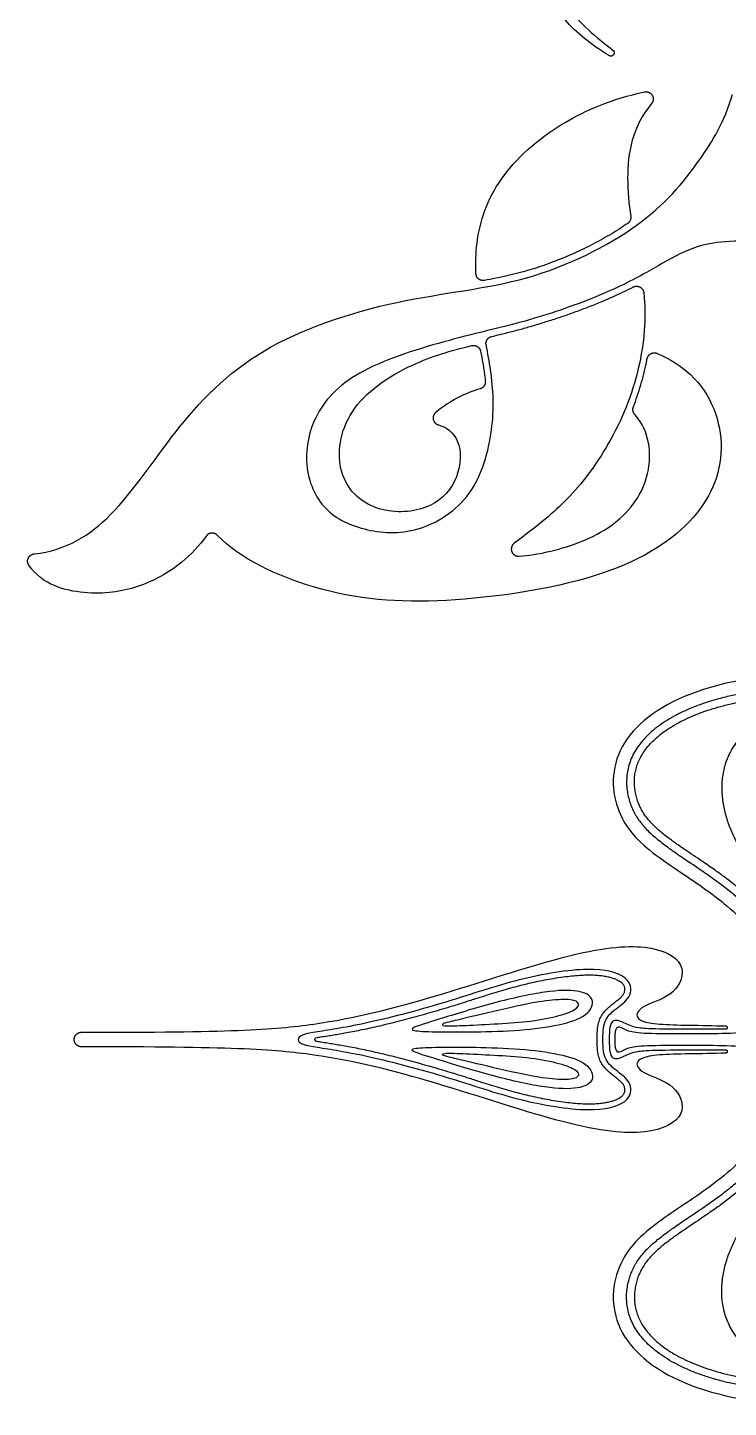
# Model space of a CAD drawing. Header units: millimetres. Extents: x -135 to 7155, y -215 to 2165.
# Drawn here: x -134.7 to -101.3, y -27.6 to 38 of the extents above; entities that cross this region are included whole.
import ezdxf

# ---------------------------------------------------------------- set-up
doc = ezdxf.new("R2010")
doc.units = ezdxf.units.MM
doc.header["$MEASUREMENT"] = 0
doc.layers.add('Default', color=18, linetype='Continuous')

msp = doc.modelspace()

# ---------------------------------------------------------------- linework, layer by layer
at = {"layer": 'Default', "color": 5}
for points, knots in [([(-107, 36.665), (-107.878, 37.207), (-109.236, 38.306), (-110.407, 40.305), (-110.195, 42.736), (-108.475, 44.548), (-104.632, 45.21), (-102.197, 45.017), (-100.949, 45.092), (-100.675, 45.124)], [10754.856844, 10754.856844, 10754.856844, 10754.856844, 10766.307316, 10778.020532, 10789.733748, 10801.446964, 10813.16018, 10824.873396, 10828.323854, 10828.323854, 10828.323854, 10828.323854]), ([(-98.974, 42.971), (-99.567, 42.929), (-101.331, 42.941), (-104.226, 43.527), (-107.123, 43.881), (-109.17, 42.78), (-109.67, 40.689), (-109.07, 39.023), (-108.194, 38.049), (-107.365, 37.345), (-106.818, 36.929)], [10676.231469, 10676.231469, 10676.231469, 10676.231469, 10681.890419, 10692.118549, 10702.34668, 10712.574811, 10722.802941, 10733.031072, 10743.259202, 10752.993996, 10752.993996, 10752.993996, 10752.993996]), ([(-134.354, 12.957), (-132.795, 13.128), (-130.397, 14.699), (-127.804, 18.792), (-123.912, 22.927), (-116.923, 25.23), (-110.832, 25.71), (-105.213, 28.532), (-102.83, 31.358), (-101.516, 33.507), (-101.123, 34.812)], [14077.718039, 14077.718039, 14077.718039, 14077.718039, 14106.010244, 14138.446474, 14170.882704, 14203.318934, 14235.755164, 14268.191395, 14300.627625, 14325.027613, 14325.027613, 14325.027613, 14325.027613]), ([(-113.333, 26.295), (-113.349, 26.778), (-113.305, 28.351), (-112.45, 30.819), (-109.702, 33.368), (-106.881, 34.605), (-105.311, 34.937)], [929.552979, 929.552979, 929.552979, 929.552979, 938.052684, 957.071199, 976.089714, 990.161655, 990.161655, 990.161655, 990.161655]), ([(-104.977, 34.38), (-105.907, 33.278), (-106.228, 31.351), (-106.054, 29.599), (-105.967, 29.016)], [853.531449, 853.531449, 853.531449, 853.531449, 871.343487, 880.821473, 880.821473, 880.821473, 880.821473]), ([(-106.112, 28.683), (-106.231, 28.601), (-106.482, 28.434), (-107.019, 28.1), (-107.747, 27.693), (-108.674, 27.243), (-109.649, 26.838), (-110.46, 26.56), (-111.028, 26.394), (-111.428, 26.287), (-112.039, 26.14), (-112.568, 26.035), (-112.928, 25.969)], [883.050683, 883.050683, 883.050683, 883.050683, 885.571506, 888.327926, 894.105724, 900.15264, 906.346254, 912.564978, 915.128718, 916.690112, 919.819754, 926.118589, 926.118589, 926.118589, 926.118589]), ([(-100.794, 27.833), (-102.119, 27.833), (-103.512, 27.367), (-104.973, 26.461), (-107.238, 25.267), (-110.942, 23.977), (-113.753, 23.388), (-118.648, 21.975), (-120.977, 20.02), (-121.648, 17.29), (-120.755, 15.018), (-118.744, 14.006), (-116.109, 13.835), (-113.337, 15.58), (-112.419, 18.96), (-112.517, 21.195), (-112.768, 22.499), (-112.848, 22.901)], [13348.709207, 13348.709207, 13348.709207, 13348.709207, 13367.727722, 13386.746237, 13405.764751, 13424.783266, 13443.801781, 13462.820295, 13481.83881, 13500.857325, 13519.875839, 13538.894354, 13557.912869, 13576.931383, 13595.949898, 13614.968413, 13623.188522, 13623.188522, 13623.188522, 13623.188522]), ([(-112.592, 23.301), (-112.486, 23.327), (-112.188, 23.4), (-111.697, 23.521), (-111.214, 23.648), (-110.823, 23.756), (-110.418, 23.873), (-109.903, 24.032), (-109.279, 24.237), (-108.656, 24.455), (-108.051, 24.68), (-107.307, 24.974), (-106.621, 25.275), (-106.087, 25.535), (-105.892, 25.633), (-105.846, 25.657)], [13626.245703, 13626.245703, 13626.245703, 13626.245703, 13628.161936, 13631.605786, 13635.086871, 13636.879529, 13638.698749, 13642.455657, 13646.302279, 13650.177122, 13653.976047, 13657.597557, 13664.145022, 13667.07082, 13667.970094, 13667.970094, 13667.970094, 13667.970094]), ([(-105.348, 25.385), (-105.288, 24.793), (-105.247, 23.146), (-106.008, 19.846), (-107.996, 16.512), (-109.715, 14.821), (-110.968, 13.87), (-111.51, 13.466)], [13671.853863, 13671.853863, 13671.853863, 13671.853863, 13683.847351, 13705.651576, 13727.455801, 13749.260026, 13762.849438, 13762.849438, 13762.849438, 13762.849438]), ([(-104.711, 22.499), (-104.106, 22.234), (-102.351, 21.148), (-101.172, 17.921), (-102.704, 14.34), (-107.115, 11.663), (-115.101, 10.48), (-120.538, 10.889), (-124.561, 12.721), (-125.637, 13.844)], [13865.331365, 13865.331365, 13865.331365, 13865.331365, 13875.712623, 13899.108482, 13922.50434, 13945.900199, 13969.296057, 13992.691916, 14011.630913, 14011.630913, 14011.630913, 14011.630913]), ([(-115.116, 19.095), (-115.077, 19.085), (-114.638, 18.945), (-113.94, 18.303), (-114.159, 16.314), (-115.54, 14.96), (-118.214, 14.841), (-120.102, 16.61), (-119.666, 19.899), (-116.806, 21.913), (-114.527, 22.646), (-113.521, 22.868)], [889.789537, 889.789537, 889.789537, 889.789537, 892.033242, 915.4291, 938.824958, 962.220816, 985.616675, 1009.012533, 1032.408391, 1055.804249, 1071.923908, 1071.923908, 1071.923908, 1071.923908]), ([(-113.11, 22.598), (-113.101, 22.555), (-113.055, 22.314), (-112.994, 21.979), (-112.935, 21.594), (-112.905, 21.362), (-112.89, 21.226), (-112.885, 21.18)], [1075.113972, 1075.113972, 1075.113972, 1075.113972, 1075.880812, 1079.394359, 1081.079515, 1082.675887, 1083.478072, 1083.478072, 1083.478072, 1083.478072]), ([(-105.844, 19.954), (-105.712, 20.296), (-105.535, 20.818), (-105.342, 21.526), (-105.246, 21.945), (-105.198, 22.186), (-105.186, 22.249)], [13847.81937, 13847.81937, 13847.81937, 13847.81937, 13854.223688, 13857.449741, 13860.631493, 13861.745395, 13861.745395, 13861.745395, 13861.745395]), ([(-111.276, 12.848), (-110.803, 12.888), (-109.393, 13.123), (-106.884, 13.99), (-104.92, 16.273), (-105, 18.603), (-105.681, 19.491), (-105.78, 19.601)], [13768.019946, 13768.019946, 13768.019946, 13768.019946, 13777.148119, 13798.885085, 13820.622052, 13842.359018, 13845.621425, 13845.621425, 13845.621425, 13845.621425]), ([(-126.167, 13.803), (-126.481, 13.351), (-127.486, 12.299), (-129.374, 11.283), (-131.768, 10.914), (-133.937, 11.477), (-134.597, 12.419)], [14015.170318, 14015.170318, 14015.170318, 14015.170318, 14026.202089, 14042.375418, 14058.548748, 14073.572081, 14073.572081, 14073.572081, 14073.572081]), ([(-93.258, 6.369), (-93.292, 6.374), (-93.898, 6.46), (-95.047, 6.588), (-96.687, 6.666), (-98.248, 6.632), (-99.498, 6.513), (-100.422, 6.369), (-101.07, 6.242), (-101.689, 6.094), (-102.304, 5.916), (-102.878, 5.715), (-103.409, 5.494), (-103.891, 5.254), (-104.326, 4.997), (-104.713, 4.725), (-105.053, 4.441), (-105.345, 4.148), (-105.591, 3.847), (-105.791, 3.542), (-105.947, 3.232), (-106.059, 2.918), (-106.131, 2.601), (-106.167, 2.281), (-106.167, 1.961), (-106.134, 1.645), (-106.071, 1.337), (-105.979, 1.04), (-105.881, 0.805), (-105.79, 0.626), (-105.692, 0.455), (-105.555, 0.25), (-105.368, 0.017), (-105.159, -0.207), (-104.932, -0.422), (-104.686, -0.63), (-104.425, -0.834), (-104.198, -1), (-103.975, -1.159), (-103.631, -1.399), (-103.112, -1.748), (-102.477, -2.177), (-101.96, -2.541), (-101.567, -2.834), (-101.177, -3.139), (-100.704, -3.538), (-100.166, -4.043), (-99.748, -4.488), (-99.439, -4.857), (-99.155, -5.224), (-98.86, -5.658), (-98.555, -6.183), (-98.346, -6.61), (-98.199, -6.966), (-98.131, -7.151), (-98.099, -7.248), (-98.095, -7.26)], [1429.303579, 1429.303579, 1429.303579, 1429.303579, 1429.852256, 1439.185582, 1447.967929, 1456.35226, 1464.38889, 1468.229493, 1471.455745, 1475.058402, 1478.502627, 1481.786489, 1484.881638, 1487.77486, 1490.488738, 1493.030032, 1495.407065, 1497.629482, 1499.710004, 1501.671233, 1503.524741, 1505.297718, 1507.039599, 1508.772044, 1510.494203, 1512.19988, 1513.891106, 1515.566114, 1517.206534, 1518.009847, 1518.800161, 1520.386417, 1521.991272, 1523.630867, 1525.314455, 1527.04579, 1528.831565, 1530.661672, 1531.591824, 1533.259975, 1537.431008, 1541.693384, 1545.635451, 1547.63159, 1549.623393, 1553.624968, 1557.614986, 1561.546336, 1563.482603, 1565.375588, 1569.04134, 1571.941845, 1575.187459, 1576.707793, 1578.16179, 1578.366038, 1578.366038, 1578.366038, 1578.366038]), ([(-99.193, -4.574), (-99.265, -4.486), (-99.488, -4.222), (-99.886, -3.799), (-100.498, -3.22), (-101.057, -2.756), (-101.597, -2.346), (-102.036, -2.031), (-102.653, -1.608), (-103.23, -1.222), (-103.661, -0.925), (-103.89, -0.764), (-104.091, -0.619), (-104.311, -0.453), (-104.536, -0.272), (-104.808, -0.033), (-105.053, 0.216), (-105.262, 0.48), (-105.397, 0.683), (-105.511, 0.89), (-105.607, 1.109), (-105.685, 1.339), (-105.746, 1.587), (-105.784, 1.841), (-105.798, 2.099), (-105.787, 2.357), (-105.749, 2.614), (-105.695, 2.824), (-105.638, 2.989), (-105.569, 3.156), (-105.461, 3.367), (-105.297, 3.617), (-105.096, 3.867), (-104.855, 4.116), (-104.574, 4.36), (-104.253, 4.598), (-103.891, 4.826), (-103.488, 5.043), (-103.044, 5.247), (-102.559, 5.436), (-102.036, 5.609), (-101.482, 5.763), (-100.715, 5.941), (-99.697, 6.115), (-98.62, 6.224), (-97.935, 6.259), (-97.688, 6.267)], [1003.797907, 1003.797907, 1003.797907, 1003.797907, 1005.63125, 1009.381856, 1013.175409, 1019.224446, 1021.103559, 1024.126593, 1027.957477, 1033.177313, 1035.328029, 1036.415013, 1037.708029, 1039.320362, 1040.873122, 1042.363027, 1045.169609, 1046.49857, 1047.797677, 1049.108881, 1050.30539, 1051.661807, 1053.03473, 1054.416692, 1055.804413, 1057.198838, 1058.593256, 1059.988566, 1060.695296, 1061.410566, 1062.907806, 1064.512623, 1066.235911, 1068.091112, 1070.091884, 1072.241801, 1074.541156, 1076.99925, 1079.62679, 1082.432913, 1085.401799, 1088.514888, 1091.719669, 1098.116645, 1105.19148, 1109.185171, 1109.185171, 1109.185171, 1109.185171]), ([(-97.644, 5.975), (-97.838, 5.921), (-98.279, 5.785), (-98.941, 5.521), (-99.505, 5.227), (-99.923, 4.957), (-100.286, 4.686), (-100.625, 4.375), (-100.927, 4.02), (-101.116, 3.744), (-101.268, 3.473), (-101.391, 3.201), (-101.482, 2.936), (-101.555, 2.657), (-101.605, 2.385), (-101.637, 2.056), (-101.644, 1.619), (-101.589, 1.069), (-101.463, 0.537), (-101.329, 0.129), (-101.214, -0.167), (-101.087, -0.452), (-100.907, -0.817), (-100.659, -1.265), (-100.315, -1.83), (-100.003, -2.332), (-99.693, -2.86), (-99.431, -3.345), (-99.164, -3.896), (-99.013, -4.246), (-98.94, -4.423)], [1111.50852, 1111.50852, 1111.50852, 1111.50852, 1114.764931, 1118.95141, 1123.015005, 1125.020798, 1126.985787, 1130.317394, 1132.441677, 1134.491308, 1135.714809, 1137.461978, 1139.300771, 1140.241854, 1142.11193, 1143.762243, 1145.581593, 1149.154949, 1152.662455, 1154.393455, 1156.099319, 1157.780416, 1159.437761, 1162.667626, 1166.044194, 1170.114073, 1172.216136, 1175.936964, 1179.009244, 1182.100808, 1182.100808, 1182.100808, 1182.100808]), ([(-132.099, -9.798), (-125.055, -9.798), (-120.895, -9.572), (-115.497, -8.232), (-108.597, -5.897), (-105.019, -5.533), (-103.201, -6.503), (-103.791, -8.054), (-105.396, -8.485), (-105.875, -9.069), (-105.114, -9.48), (-102.631, -9.458), (-101.453, -9.496)], [2858.940122, 2858.940122, 2858.940122, 2858.940122, 2880.582402, 2902.224682, 2923.866962, 2945.509242, 2967.151522, 2988.793802, 3010.436082, 3032.078362, 3053.720642, 3074.484931, 3074.484931, 3074.484931, 3074.484931]), ([(-107.569, -10.144), (-107.569, -10.038), (-107.565, -9.838), (-107.54, -9.55), (-107.484, -9.285), (-107.385, -9.046), (-107.267, -8.872), (-107.153, -8.741), (-107.034, -8.623), (-106.909, -8.517), (-106.799, -8.43), (-106.688, -8.344), (-106.581, -8.261), (-106.476, -8.171), (-106.412, -8.11), (-106.358, -8.049), (-106.315, -7.99), (-106.281, -7.931), (-106.251, -7.852), (-106.239, -7.769), (-106.247, -7.697), (-106.257, -7.656), (-106.272, -7.613), (-106.3, -7.558), (-106.35, -7.492), (-106.423, -7.423), (-106.522, -7.356), (-106.651, -7.29), (-106.81, -7.229), (-107, -7.176), (-107.222, -7.133), (-107.475, -7.103), (-107.759, -7.086), (-108.074, -7.084), (-108.418, -7.1), (-108.789, -7.132), (-109.201, -7.18), (-109.63, -7.245), (-110.071, -7.323), (-110.501, -7.41), (-110.934, -7.508), (-111.508, -7.652), (-112.224, -7.855), (-112.985, -8.093), (-113.612, -8.293), (-114.108, -8.45), (-114.571, -8.594), (-115.208, -8.785), (-116.012, -9.015), (-116.816, -9.23), (-117.448, -9.39), (-117.9, -9.499), (-118.331, -9.598), (-118.855, -9.71), (-119.343, -9.805), (-119.798, -9.886), (-120.099, -9.936), (-120.404, -9.985), (-120.681, -10.029), (-120.867, -10.059), (-120.945, -10.072)], [890.70757, 890.70757, 890.70757, 890.70757, 892.413286, 893.944872, 895.374004, 896.763558, 898.10811, 898.758694, 899.563478, 900.805208, 901.412471, 901.828276, 903.078925, 903.592584, 904.069886, 904.505235, 904.898112, 905.255412, 905.594363, 906.262159, 906.594538, 906.765089, 906.941041, 907.320796, 907.759496, 908.283697, 908.923719, 909.699597, 910.613952, 911.673866, 912.888457, 914.258267, 915.78769, 917.481432, 919.34361, 921.357117, 923.487805, 926.041248, 928.364599, 930.735492, 933.129164, 935.521558, 940.300014, 945.149054, 948.394641, 950.941514, 953.552339, 956.231104, 961.673165, 967.064397, 969.679466, 972.19581, 974.58503, 976.822543, 980.839603, 982.627825, 984.274663, 985.783375, 987.60761, 988.815605, 988.815605, 988.815605, 988.815605]), ([(-101.455, -9.658), (-104.667, -9.657), (-105.788, -9.624), (-106.256, -9.344), (-106.923, -9.1), (-106.988, -9.669), (-106.988, -10.144)], [3075.838345, 3075.838345, 3075.838345, 3075.838345, 3084.843715, 3094.008869, 3103.174023, 3112.339177, 3112.339177, 3112.339177, 3112.339177]), ([(-101.453, -10.791), (-102.631, -10.83), (-105.114, -10.807), (-105.875, -11.218), (-105.396, -11.802), (-103.791, -12.234), (-103.201, -13.784), (-105.019, -14.754), (-108.597, -14.39), (-115.497, -12.056), (-120.895, -10.715), (-125.055, -10.489), (-132.099, -10.489)], [3150.193424, 3150.193424, 3150.193424, 3150.193424, 3170.957713, 3192.599993, 3214.242273, 3235.884553, 3257.526833, 3279.169113, 3300.811393, 3322.453673, 3344.095953, 3365.738233, 3365.738233, 3365.738233, 3365.738233]), ([(-120.945, -10.215), (-120.867, -10.228), (-120.681, -10.258), (-120.404, -10.302), (-120.099, -10.351), (-119.798, -10.402), (-119.343, -10.482), (-118.855, -10.577), (-118.331, -10.69), (-117.9, -10.788), (-117.448, -10.898), (-116.816, -11.057), (-116.012, -11.272), (-115.208, -11.502), (-114.571, -11.693), (-114.108, -11.837), (-113.612, -11.994), (-112.985, -12.195), (-112.224, -12.432), (-111.508, -12.636), (-110.934, -12.779), (-110.501, -12.877), (-110.071, -12.964), (-109.63, -13.043), (-109.201, -13.107), (-108.789, -13.156), (-108.418, -13.187), (-108.074, -13.203), (-107.759, -13.202), (-107.475, -13.185), (-107.222, -13.154), (-107, -13.111), (-106.81, -13.058), (-106.651, -12.997), (-106.522, -12.932), (-106.423, -12.864), (-106.35, -12.796), (-106.3, -12.729), (-106.272, -12.674), (-106.257, -12.631), (-106.247, -12.591), (-106.239, -12.518), (-106.251, -12.435), (-106.281, -12.356), (-106.315, -12.297), (-106.358, -12.238), (-106.412, -12.178), (-106.476, -12.116), (-106.581, -12.026), (-106.688, -11.944), (-106.799, -11.857), (-106.909, -11.771), (-107.034, -11.664), (-107.153, -11.546), (-107.267, -11.415), (-107.385, -11.241), (-107.484, -11.002), (-107.54, -10.738), (-107.565, -10.45), (-107.569, -10.249), (-107.569, -10.144)], [792.599526, 792.599526, 792.599526, 792.599526, 793.807521, 795.631757, 797.140469, 798.787307, 800.575529, 804.59259, 806.830103, 809.219323, 811.735667, 814.350736, 819.74197, 825.18403, 827.862796, 830.473621, 833.020494, 836.266082, 841.115122, 845.893579, 848.285973, 850.679645, 853.050538, 855.373889, 857.927333, 860.058021, 862.071528, 863.933706, 865.627448, 867.156872, 868.526681, 869.741272, 870.801187, 871.715542, 872.49142, 873.131442, 873.655643, 874.094343, 874.474099, 874.65005, 874.820601, 875.15298, 875.820776, 876.159727, 876.517027, 876.909904, 877.345253, 877.822556, 878.336215, 879.586864, 880.002669, 880.609932, 881.851662, 882.656445, 883.30703, 884.651582, 886.041136, 887.470269, 889.001854, 890.70757, 890.70757, 890.70757, 890.70757]), ([(-106.988, -10.144), (-106.988, -10.619), (-106.923, -11.188), (-106.256, -10.944), (-105.788, -10.664), (-104.667, -10.63), (-101.455, -10.629)], [3112.339177, 3112.339177, 3112.339177, 3112.339177, 3121.504331, 3130.669485, 3139.83464, 3148.84001, 3148.84001, 3148.84001, 3148.84001]), ([(-93.258, -26.656), (-93.292, -26.661), (-93.898, -26.747), (-95.047, -26.875), (-96.687, -26.953), (-98.248, -26.919), (-99.498, -26.8), (-100.422, -26.656), (-101.07, -26.529), (-101.689, -26.381), (-102.304, -26.203), (-102.878, -26.002), (-103.409, -25.781), (-103.891, -25.541), (-104.326, -25.284), (-104.713, -25.012), (-105.053, -24.728), (-105.345, -24.435), (-105.591, -24.135), (-105.791, -23.829), (-105.947, -23.519), (-106.059, -23.205), (-106.131, -22.888), (-106.167, -22.568), (-106.167, -22.248), (-106.134, -21.932), (-106.071, -21.624), (-105.979, -21.328), (-105.881, -21.092), (-105.79, -20.913), (-105.692, -20.742), (-105.555, -20.537), (-105.368, -20.304), (-105.159, -20.081), (-104.932, -19.866), (-104.686, -19.657), (-104.425, -19.453), (-104.198, -19.287), (-103.975, -19.128), (-103.631, -18.889), (-103.112, -18.539), (-102.477, -18.11), (-101.96, -17.747), (-101.567, -17.453), (-101.177, -17.148), (-100.704, -16.75), (-100.166, -16.244), (-99.748, -15.799), (-99.439, -15.431), (-99.155, -15.063), (-98.86, -14.63), (-98.555, -14.104), (-98.346, -13.677), (-98.199, -13.321), (-98.131, -13.136), (-98.099, -13.039), (-98.095, -13.027)], [1429.303579, 1429.303579, 1429.303579, 1429.303579, 1429.852256, 1439.185582, 1447.967929, 1456.35226, 1464.38889, 1468.229493, 1471.455745, 1475.058402, 1478.502627, 1481.786489, 1484.881638, 1487.77486, 1490.488738, 1493.030032, 1495.407065, 1497.629482, 1499.710004, 1501.671233, 1503.524741, 1505.297718, 1507.039599, 1508.772044, 1510.494203, 1512.19988, 1513.891106, 1515.566114, 1517.206534, 1518.009847, 1518.800161, 1520.386417, 1521.991272, 1523.630867, 1525.314455, 1527.04579, 1528.831565, 1530.661672, 1531.591824, 1533.259975, 1537.431008, 1541.693384, 1545.635451, 1547.63159, 1549.623393, 1553.624968, 1557.614986, 1561.546336, 1563.482603, 1565.375588, 1569.04134, 1571.941845, 1575.187459, 1576.707793, 1578.16179, 1578.366038, 1578.366038, 1578.366038, 1578.366038]), ([(-99.193, -15.714), (-99.265, -15.802), (-99.488, -16.065), (-99.886, -16.489), (-100.498, -17.068), (-101.057, -17.531), (-101.597, -17.941), (-102.036, -18.257), (-102.653, -18.679), (-103.23, -19.065), (-103.661, -19.362), (-103.89, -19.524), (-104.091, -19.668), (-104.311, -19.834), (-104.536, -20.015), (-104.808, -20.254), (-105.053, -20.503), (-105.262, -20.767), (-105.397, -20.97), (-105.511, -21.177), (-105.607, -21.396), (-105.685, -21.627), (-105.746, -21.874), (-105.784, -22.128), (-105.798, -22.386), (-105.787, -22.645), (-105.749, -22.901), (-105.695, -23.111), (-105.638, -23.276), (-105.569, -23.443), (-105.461, -23.654), (-105.297, -23.904), (-105.096, -24.154), (-104.855, -24.403), (-104.574, -24.647), (-104.253, -24.885), (-103.891, -25.113), (-103.488, -25.331), (-103.044, -25.534), (-102.559, -25.723), (-102.036, -25.896), (-101.482, -26.05), (-100.715, -26.228), (-99.697, -26.403), (-98.62, -26.512), (-97.935, -26.546), (-97.688, -26.554)], [1003.797907, 1003.797907, 1003.797907, 1003.797907, 1005.63125, 1009.381856, 1013.175409, 1019.224446, 1021.103559, 1024.126593, 1027.957477, 1033.177313, 1035.328029, 1036.415013, 1037.708029, 1039.320362, 1040.873122, 1042.363027, 1045.169609, 1046.49857, 1047.797677, 1049.108881, 1050.30539, 1051.661807, 1053.03473, 1054.416692, 1055.804413, 1057.198838, 1058.593256, 1059.988566, 1060.695296, 1061.410566, 1062.907806, 1064.512623, 1066.235911, 1068.091112, 1070.091884, 1072.241801, 1074.541156, 1076.99925, 1079.62679, 1082.432913, 1085.401799, 1088.514888, 1091.719669, 1098.116645, 1105.19148, 1109.185171, 1109.185171, 1109.185171, 1109.185171]), ([(-97.644, -26.262), (-97.838, -26.208), (-98.279, -26.072), (-98.941, -25.808), (-99.505, -25.514), (-99.923, -25.244), (-100.286, -24.973), (-100.625, -24.662), (-100.927, -24.307), (-101.116, -24.031), (-101.268, -23.76), (-101.391, -23.488), (-101.482, -23.223), (-101.555, -22.944), (-101.605, -22.672), (-101.637, -22.343), (-101.644, -21.906), (-101.589, -21.357), (-101.463, -20.825), (-101.329, -20.416), (-101.214, -20.12), (-101.087, -19.835), (-100.907, -19.47), (-100.659, -19.023), (-100.315, -18.458), (-100.003, -17.956), (-99.693, -17.427), (-99.431, -16.942), (-99.164, -16.391), (-99.013, -16.041), (-98.94, -15.864)], [1111.50852, 1111.50852, 1111.50852, 1111.50852, 1114.764931, 1118.95141, 1123.015005, 1125.020798, 1126.985787, 1130.317394, 1132.441677, 1134.491308, 1135.714809, 1137.461978, 1139.300771, 1140.241854, 1142.11193, 1143.762243, 1145.581593, 1149.154949, 1152.662455, 1154.393455, 1156.099319, 1157.780416, 1159.437761, 1162.667626, 1166.044194, 1170.114073, 1172.216136, 1175.936964, 1179.009244, 1182.100808, 1182.100808, 1182.100808, 1182.100808])]:
    msp.add_open_spline(points, degree=3, knots=knots, dxfattribs=at)
for points, weights, knots in [([(-106.818, 36.929), (-106.697, 36.836), (-106.783, 36.711), (-106.87, 36.585), (-107, 36.665)], [1, 0.724169280288, 1, 0.724169280288, 1], [10752.993996, 10752.993996, 10752.993996, 10753.92542, 10753.92542, 10754.856844, 10754.856844, 10754.856844]), ([(-105.311, 34.937), (-105.071, 34.988), (-104.945, 34.778), (-104.82, 34.568), (-104.977, 34.38)], [1, 0.813902302906, 1, 0.813902302906, 1], [990.161655, 990.161655, 990.161655, 992.641491, 992.641491, 995.121327, 995.121327, 995.121327]), ([(-112.928, 25.969), (-113.082, 25.941), (-113.205, 26.039), (-113.327, 26.138), (-113.333, 26.295)], [1, 0.909257881388, 1, 0.909257881388, 1], [926.118589, 926.118589, 926.118589, 927.835784, 927.835784, 929.552979, 929.552979, 929.552979]), ([(-105.846, 25.657), (-105.685, 25.739), (-105.526, 25.652), (-105.366, 25.566), (-105.348, 25.385)], [1, 0.88445521639, 1, 0.88445521639, 1], [13667.970094, 13667.970094, 13667.970094, 13669.911978, 13669.911978, 13671.853863, 13671.853863, 13671.853863]), ([(-113.521, 22.868), (-113.379, 22.899), (-113.258, 22.819), (-113.137, 22.74), (-113.11, 22.598)], [1, 0.921543943281, 1, 0.921543943281, 1], [1071.923908, 1071.923908, 1071.923908, 1073.51894, 1073.51894, 1075.113972, 1075.113972, 1075.113972]), ([(-105.186, 22.249), (-105.154, 22.411), (-105.008, 22.488), (-104.862, 22.565), (-104.711, 22.499)], [1, 0.901208538595, 1, 0.901208538595, 1], [13861.745395, 13861.745395, 13861.745395, 13863.53838, 13863.53838, 13865.331365, 13865.331365, 13865.331365]), ([(-115.243, 19.692), (-115.405, 19.559), (-115.361, 19.354), (-115.317, 19.15), (-115.116, 19.095)], [1, 0.854261894238, 1, 0.854261894238, 1], [1096.477362, 1096.477362, 1096.477362, 1098.66403, 1098.66403, 1100.850698, 1100.850698, 1100.850698]), ([(-125.637, 13.844), (-125.749, 13.962), (-125.912, 13.949), (-126.074, 13.936), (-126.167, 13.803)], [1, 0.903715794807, 1, 0.903715794807, 1], [14011.630913, 14011.630913, 14011.630913, 14013.400615, 14013.400615, 14015.170318, 14015.170318, 14015.170318]), ([(-111.51, 13.466), (-111.718, 13.311), (-111.626, 13.069), (-111.534, 12.827), (-111.276, 12.848)], [1, 0.798309407341, 1, 0.798309407341, 1], [13762.849438, 13762.849438, 13762.849438, 13765.434692, 13765.434692, 13768.019946, 13768.019946, 13768.019946]), ([(-134.597, 12.419), (-134.71, 12.579), (-134.629, 12.757), (-134.548, 12.936), (-134.354, 12.957)], [1, 0.868690012023, 1, 0.868690012023, 1], [14073.572081, 14073.572081, 14073.572081, 14075.64506, 14075.64506, 14077.718039, 14077.718039, 14077.718039]), ([(-132.099, -10.489), (-132.444, -10.489), (-132.444, -10.144), (-132.444, -9.798), (-132.099, -9.798)], [1, 0.707106781187, 1, 0.707106781187, 1], [3365.738233, 3365.738233, 3365.738233, 3368.659039, 3368.659039, 3371.579846, 3371.579846, 3371.579846]), ([(-101.453, -9.496), (-101.373, -9.499), (-101.374, -9.578), (-101.376, -9.658), (-101.455, -9.658)], [1, 0.712804471271, 1, 0.712804471271, 1], [3074.484931, 3074.484931, 3074.484931, 3075.161638, 3075.161638, 3075.838345, 3075.838345, 3075.838345]), ([(-120.945, -10.072), (-121.006, -10.082), (-121.006, -10.144), (-121.006, -10.205), (-120.945, -10.215)], [1, 0.762907778399, 1, 0.762907778399, 1], [988.815605, 988.815605, 988.815605, 989.366463, 989.366463, 989.91732, 989.91732, 989.91732]), ([(-101.455, -10.629), (-101.376, -10.629), (-101.374, -10.709), (-101.373, -10.789), (-101.453, -10.791)], [1, 0.712804471271, 1, 0.712804471271, 1], [3148.84001, 3148.84001, 3148.84001, 3149.516717, 3149.516717, 3150.193424, 3150.193424, 3150.193424])]:
    msp.add_rational_spline(points, weights, degree=2, knots=knots, dxfattribs=at)
for points, weights in [([(-105.967, 29.016), (-105.936, 28.805), (-106.112, 28.683)], [1, 0.848684869883, 1]), ([(-112.848, 22.901), (-112.912, 23.223), (-112.592, 23.301)], [1, 0.721870255432, 1]), ([(-112.885, 21.18), (-112.855, 20.897), (-113.128, 20.815)], [1, 0.768874372072, 1]), ([(-105.78, 19.601), (-105.92, 19.758), (-105.844, 19.954)], [1, 0.852792882851, 1])]:
    msp.add_rational_spline(points, weights, degree=2, dxfattribs=at)
for points in [[(-113.128, 20.815), (-113.821, 20.609), (-114.537, 20.273), (-115.243, 19.692)], [(-65.893, -10.144), (-65.893, -9.576), (-66.761, -7.776), (-73.234, -1.191), (-82.242, 4.234), (-91.153, 6.918), (-98.162, 7.576), (-104.172, 6.331), (-107.117, 3.499), (-106.672, 0.096), (-104.376, -1.713), (-101.896, -3.264), (-99.718, -5.277), (-98.542, -7.512), (-98.45, -8.931), (-99.456, -9.877), (-103.335, -9.877), (-105.39, -9.877), (-106.123, -9.758), (-106.466, -9.539), (-106.672, -9.539), (-106.729, -9.802), (-106.729, -10.144)], [(-107.29, -10.144), (-107.29, -9.716), (-107.229, -9.138), (-106.6, -8.617), (-105.882, -8.094), (-105.977, -7.124), (-107.747, -6.628), (-111.328, -7.214), (-114.571, -8.352), (-118.667, -9.447), (-121.091, -9.8), (-121.79, -9.938), (-121.79, -10.144)], [(-115.046, -9.163), (-114.378, -8.958), (-112.436, -8.353), (-109.895, -7.809), (-108.393, -7.769), (-107.624, -8.174), (-107.948, -9.029), (-109.32, -9.468), (-111.186, -9.723), (-113.445, -9.784), (-115.141, -9.784), (-116.394, -9.746), (-116.442, -9.587), (-115.714, -9.369), (-115.046, -9.163)], [(-113.529, -9.051), (-112.943, -8.911), (-111.189, -8.492), (-109.803, -8.252), (-108.71, -8.214), (-108.374, -8.422), (-108.534, -8.731), (-109.44, -9.051), (-110.88, -9.318), (-112.479, -9.398), (-114.066, -9.489), (-114.956, -9.505), (-114.945, -9.398), (-114.705, -9.334), (-114.115, -9.192), (-113.529, -9.051)], [(-121.79, -10.144), (-121.79, -10.35), (-121.091, -10.487), (-118.667, -10.84), (-114.571, -11.935), (-111.328, -13.073), (-107.747, -13.66), (-105.977, -13.163), (-105.882, -12.193), (-106.6, -11.67), (-107.229, -11.149), (-107.29, -10.571), (-107.29, -10.144)], [(-106.729, -10.144), (-106.729, -10.485), (-106.672, -10.749), (-106.466, -10.749), (-106.123, -10.529), (-105.39, -10.411), (-103.335, -10.411), (-99.456, -10.411), (-98.45, -11.356), (-98.542, -12.775), (-99.718, -15.01), (-101.896, -17.023), (-104.376, -18.574), (-106.672, -20.383), (-107.117, -23.786), (-104.172, -26.618), (-98.162, -27.863), (-91.153, -27.205), (-82.242, -24.521), (-73.234, -19.097), (-66.761, -12.512), (-65.893, -10.711), (-65.893, -10.144)], [(-115.046, -11.124), (-114.378, -11.329), (-112.436, -11.934), (-109.895, -12.479), (-108.393, -12.518), (-107.624, -12.113), (-107.948, -11.258), (-109.32, -10.819), (-111.186, -10.565), (-113.445, -10.503), (-115.141, -10.503), (-116.394, -10.541), (-116.442, -10.701), (-115.714, -10.918), (-115.046, -11.124)], [(-113.529, -11.236), (-112.943, -11.376), (-111.189, -11.796), (-109.803, -12.036), (-108.71, -12.073), (-108.374, -11.865), (-108.534, -11.556), (-109.44, -11.236), (-110.88, -10.969), (-112.479, -10.889), (-114.066, -10.799), (-114.956, -10.783), (-114.945, -10.889), (-114.705, -10.953), (-114.115, -11.095), (-113.529, -11.236)]]:
    msp.add_open_spline(points, degree=3, dxfattribs=at)

doc.saveas('drawing.dxf')
